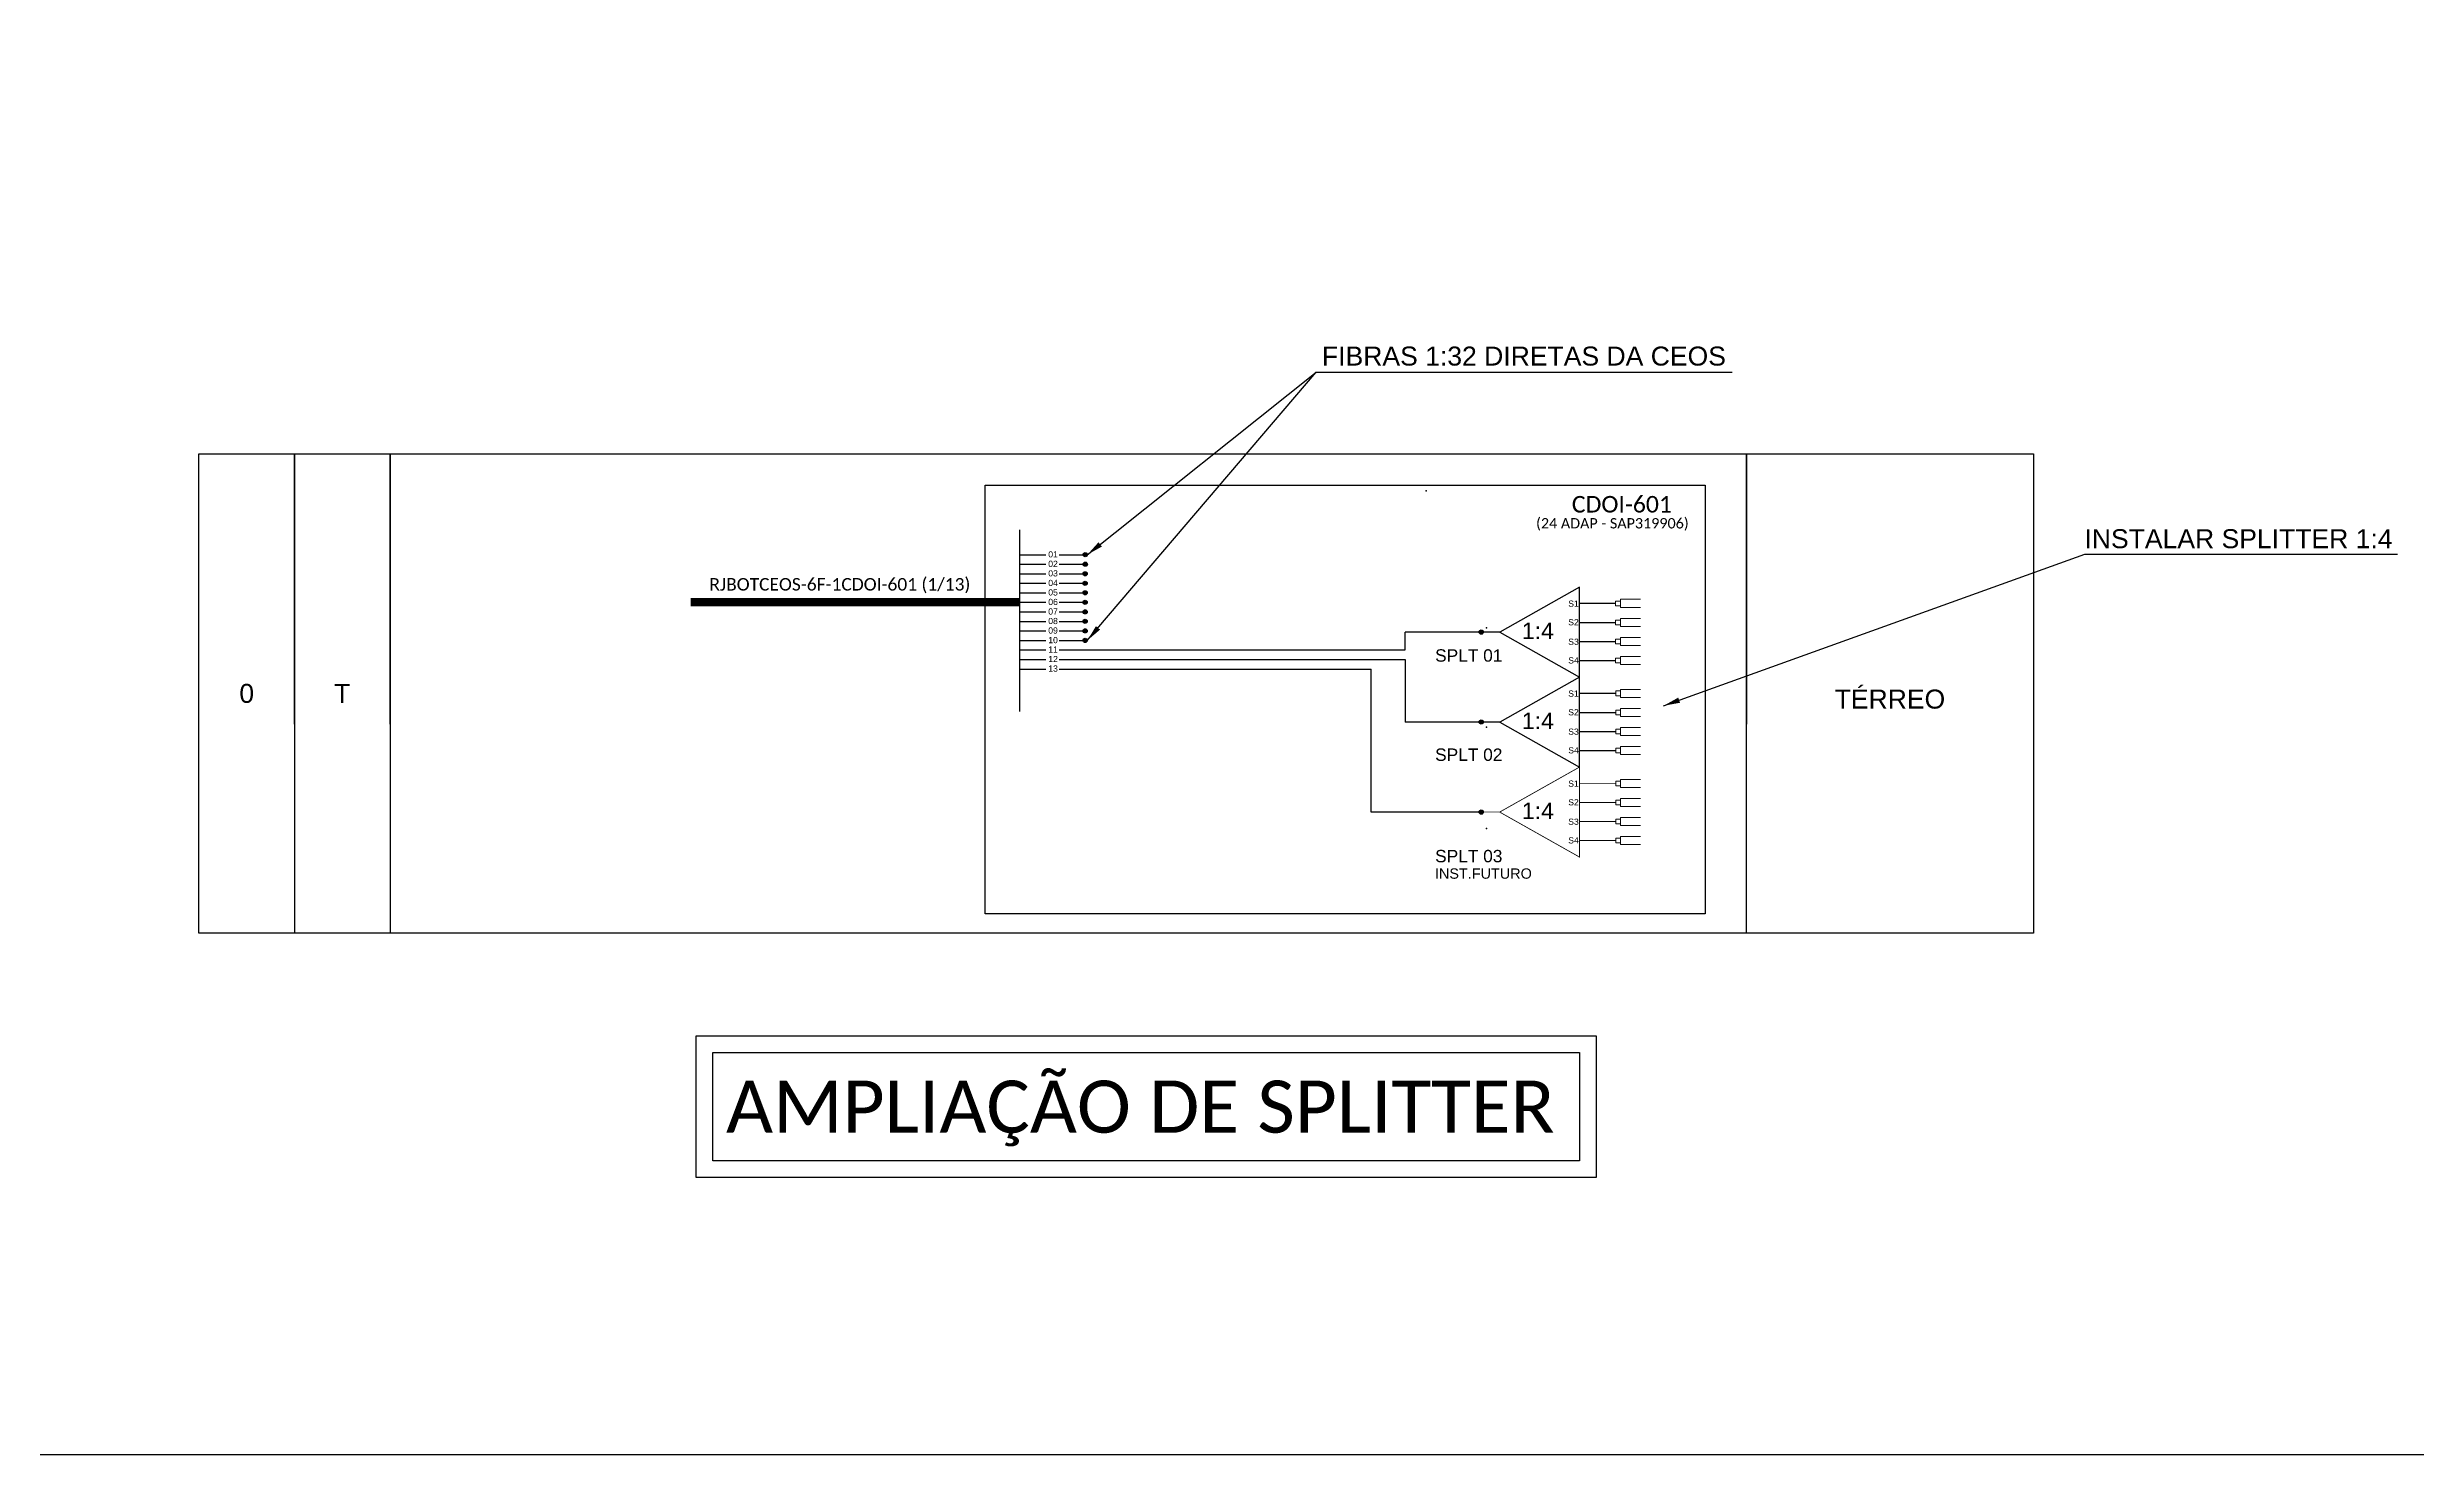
# Model space of a CAD drawing. Header units: millimetres. Extents: x 1012 to 1851, y 91 to 685.
# Drawn here: x 1338.7 to 1625.6, y 90.8 to 261.2 of the extents above; entities that cross this region are included whole.
import ezdxf
from ezdxf.enums import TextEntityAlignment as Align

# ---------------------------------------------------------------- set-up
doc = ezdxf.new("R2010")
doc.units = ezdxf.units.MM
doc.header["$LTSCALE"] = 0.1
doc.header["$MEASUREMENT"] = 0
doc.linetypes.add('DASHED', pattern=[0.75, 0.5, -0.25])
doc.layers.add('CD a instalar', color=1, linetype='Continuous')
doc.styles.add('ARIAL', font='arial.ttf')
doc.styles.get("Standard").update_dxf_attribs({"font": 'arial.ttf'})
doc.styles.add('WMF-Calibri0', font='calibri.ttf')
doc.dimstyles.get("Standard").update_dxf_attribs({"dimtxt": 0.18, "dimasz": 0.18, "dimexe": 0.18, "dimexo": 0.0625, "dimgap": 0.09, "dimtad": 0, "dimtih": 1, "dimtoh": 1, "dimdec": 4, "dimzin": 0, "dimdsep": 46, "dimtxsty": 'Standard', "dimcen": 0.09, "dimadec": 0, "dimazin": 0, "dimtfac": 1, "dimtdec": 4, "dimtofl": 0, "dimtmove": 0, "dimatfit": 3, "dimfxl": 0, "dimtolj": 1, "dimtzin": 0, "dimarcsym": 0})

# ---------------------------------------------------------------- blocks, each defined once
blk = doc.blocks.new('A$C415C251F')
at = {"color": 3}
blk.add_point((0, 0), dxfattribs=at)
blk = doc.blocks.new('LEG_CDOIA8_C-SPLT_ESQ')
at = {"color": 3, "extrusion": (0, 0, -1), "xscale": -1, "zscale": -1}
blk.add_blockref('A$C415C251F', (0, 0), dxfattribs=at)
at = {"color": 1, "style": 'WMF-Calibri0', "flags": 4}
blk.add_attdef('CDO', (21.44, -2.61), '', height=2, dxfattribs=at)
blk.add_attdef('MODELO', text='', height=1.5, dxfattribs=at).set_placement((22.54, -4.54), align=Align.CENTER)
at = {"style": 'ARIAL', "flags": 4}
blk.add_attdef('SPLITAGEM', text='', height=1.5, dxfattribs=at).set_placement((18.61, -12.59), align=Align.CENTER)
blk = doc.blocks.new('SPLT_1-4_SC-APC PLANEJADO')
at = {"color": 30, "linetype": 'DASHED', "ltscale": 2.5, "const_width": 0.1}
for points in [[(4918.24, -603.76), (4908.57, -609.21), (4918.24, -614.66), (4918.24, -603.76)], [(4922.62, -605.74), (4918.24, -605.74)], [(4918.24, -608.05), (4922.62, -608.05)], [(4908.57, -609.21), (4906.35, -609.21)], [(4918.24, -610.35), (4922.62, -610.35)], [(4918.24, -612.66), (4922.62, -612.66)]]:
    blk.add_lwpolyline(points, dxfattribs=at)
at = {"color": 3, "lineweight": 0}
for points in [[(4923.2, -605.25), (4923.2, -606.23)], [(4923.2, -605.25), (4925.61, -605.25)], [(4923.2, -606.23), (4925.61, -606.23)], [(4923.2, -607.55), (4923.2, -608.54)], [(4923.2, -607.55), (4925.61, -607.55)], [(4923.2, -608.54), (4925.61, -608.54)], [(4923.2, -609.86), (4923.2, -610.85)], [(4923.2, -609.86), (4925.61, -609.86)], [(4923.2, -610.85), (4925.61, -610.85)], [(4923.2, -612.17), (4923.2, -613.15)], [(4923.2, -612.17), (4925.61, -612.17)], [(4923.2, -613.15), (4925.61, -613.15)]]:
    blk.add_lwpolyline(points, dxfattribs=at)
for points in [[(4922.62, -605.46), (4923.2, -605.46), (4923.2, -606.03), (4922.62, -606.03)], [(4922.62, -607.76), (4923.2, -607.76), (4923.2, -608.33), (4922.62, -608.33)], [(4922.62, -610.07), (4923.2, -610.07), (4923.2, -610.64), (4922.62, -610.64)], [(4922.62, -612.37), (4923.2, -612.37), (4923.2, -612.95), (4922.62, -612.95)]]:
    blk.add_lwpolyline(points, close=True, dxfattribs=at)
at = {"color": 30, "style": 'ARIAL'}
for s, height, p in [('S1', 0.75, (4916.87, -606.14)), ('1:4', 2, (4911.26, -610.06)), ('S2', 0.75, (4916.87, -608.4)), ('S3', 0.75, (4916.87, -610.75)), ('S4', 0.75, (4916.87, -613.01))]:
    blk.add_text(s, height=height, dxfattribs=at).set_placement(p)
blk = doc.blocks.new('SPLITTER FUTURO')
blk.add_point((0, 0))
at = {"style": 'ARIAL', "text_generation_flag": 6, "flags": 4}
for tag, p, height in [('SPLT', (-6.22, -4.1), 1.5), ('INSTAL.', (-6.25, -6.09), 1.25)]:
    blk.add_attdef(tag, p, '', height=height, rotation=180, dxfattribs=at)
blk = doc.blocks.new('SPLT_1-4_SC-APC')
at = {"color": 1, "linetype": 'Continuous', "ltscale": 2.5}
for points in [[(-7.37, -1.53), (-17.04, -6.98), (-7.37, -12.43), (-7.37, -1.53)], [(-17.04, -6.98), (-19.26, -6.98)]]:
    blk.add_lwpolyline(points, dxfattribs=at)
at = {"color": 3, "linetype": 'Continuous', "ltscale": 2.5}
for points in [[(-2.99, -3.51), (-7.37, -3.51)], [(-7.37, -5.82), (-2.99, -5.82)], [(-7.37, -8.12), (-2.99, -8.12)], [(-7.37, -10.43), (-2.99, -10.43)]]:
    blk.add_lwpolyline(points, dxfattribs=at)
at = {"color": 3, "lineweight": 0}
for points in [[(-2.99, -3.22), (-2.41, -3.22), (-2.41, -3.8), (-2.99, -3.8)], [(-2.99, -5.53), (-2.41, -5.53), (-2.41, -6.1), (-2.99, -6.1)], [(-2.99, -7.84), (-2.41, -7.84), (-2.41, -8.41), (-2.99, -8.41)], [(-2.99, -10.14), (-2.41, -10.14), (-2.41, -10.72), (-2.99, -10.72)]]:
    blk.add_lwpolyline(points, close=True, dxfattribs=at)
for points in [[(-2.41, -3.02), (-2.41, -4)], [(-2.41, -3.02), (0, -3.02)], [(-2.41, -4), (0, -4)], [(-2.41, -5.32), (-2.41, -6.31)], [(-2.41, -5.32), (0, -5.32)], [(-2.41, -6.31), (0, -6.31)], [(-2.41, -7.63), (-2.41, -8.62)], [(-2.41, -7.63), (0, -7.63)], [(-2.41, -8.62), (0, -8.62)], [(-2.41, -9.94), (-2.41, -10.92)], [(-2.41, -9.94), (0, -9.94)], [(-2.41, -10.92), (0, -10.92)]]:
    blk.add_lwpolyline(points, dxfattribs=at)
at = {"color": 1, "style": 'ARIAL'}
for s, height, p in [('S1', 0.75, (-8.74, -3.91)), ('S2', 0.75, (-8.74, -6.17)), ('1:4', 2, (-14.35, -7.83)), ('S3', 0.75, (-8.74, -8.52)), ('S4', 0.75, (-8.74, -10.78))]:
    blk.add_text(s, height=height, dxfattribs=at).set_placement(p)

msp = doc.modelspace()

# ---------------------------------------------------------------- hatches: boundary and pattern name
h = msp.add_hatch(color=256)
h.dxf.hatch_style = 1
edge = h.paths.add_edge_path()
edge.add_arc((1464.39, 199.74), 0.256, 0, 360)
h = msp.add_hatch(color=256)
h.dxf.hatch_style = 1
edge = h.paths.add_edge_path()
edge.add_arc((1464.39, 198.59), 0.256, 0, 360)
h = msp.add_hatch(color=256)
h.dxf.hatch_style = 1
edge = h.paths.add_edge_path()
edge.add_arc((1464.38, 197.43), 0.256, 0, 360)
h = msp.add_hatch(color=256)
h.dxf.hatch_style = 1
edge = h.paths.add_edge_path()
edge.add_arc((1464.38, 196.28), 0.256, 0, 360)
h = msp.add_hatch(color=256)
h.dxf.hatch_style = 1
edge = h.paths.add_edge_path()
edge.add_arc((1464.38, 195.13), 0.256, 0, 360)
h = msp.add_hatch(color=256)
h.dxf.hatch_style = 1
edge = h.paths.add_edge_path()
edge.add_arc((1464.38, 193.98), 0.256, 0, 360)
h = msp.add_hatch(color=256)
h.dxf.hatch_style = 1
edge = h.paths.add_edge_path()
edge.add_arc((1464.38, 192.82), 0.256, 0, 360)
h = msp.add_hatch(color=256)
h.dxf.hatch_style = 1
edge = h.paths.add_edge_path()
edge.add_arc((1464.38, 191.67), 0.256, 0, 360)
h = msp.add_hatch(color=256)
h.dxf.hatch_style = 1
edge = h.paths.add_edge_path()
edge.add_arc((1464.38, 190.52), 0.256, 0, 360)
h = msp.add_hatch(color=256)
h.dxf.hatch_style = 1
edge = h.paths.add_edge_path()
edge.add_arc((1464.38, 189.36), 0.256, 0, 360)
h = msp.add_hatch(color=0)
h.dxf.hatch_style = 1
edge = h.paths.add_edge_path()
edge.add_arc((1512.35, 190.37), 0.256, 0, 360)
h = msp.add_hatch(color=3)
h.dxf.hatch_style = 1
edge = h.paths.add_edge_path()
edge.add_arc((1512.35, 179.48), 0.256, 0, 360)
h = msp.add_hatch(color=256)
h.dxf.hatch_style = 1
edge = h.paths.add_edge_path()
edge.add_arc((1512.35, 168.58), 0.256, 0, 360)

# ---------------------------------------------------------------- linework, layer by layer
for p, q in [((1357.06, 153.92), (1357.06, 211.97)), ((1357.06, 211.97), (1368.63, 211.97)), ((1368.63, 211.97), (1368.63, 153.92)), ((1368.63, 179.23), (1368.63, 211.97)), ((1368.63, 211.97), (1380.2, 211.97)), ((1380.2, 211.97), (1380.2, 153.92)), ((1380.2, 179.23), (1380.2, 211.97)), ((1380.2, 211.97), (1544.49, 211.97)), ((1544.49, 153.92), (1544.49, 211.97)), ((1544.49, 211.97), (1556.07, 211.97)), ((1544.49, 211.97), (1544.49, 179.23)), ((1556.07, 211.97), (1579.21, 211.97)), ((1579.21, 211.97), (1579.21, 153.92)), ((1368.63, 153.92), (1357.06, 153.92)), ((1380.2, 153.92), (1368.63, 153.92)), ((1544.49, 153.92), (1380.2, 153.92)), ((1556.07, 153.92), (1544.49, 153.92)), ((1579.21, 153.92), (1556.07, 153.92))]:
    msp.add_line(p, q)
at = {"color": 5}
for p, q in [((1452.28, 156.27), (1452.28, 208.18)), ((1452.28, 208.18), (1539.45, 208.18)), ((1539.45, 208.18), (1539.45, 156.27)), ((1539.45, 156.27), (1452.28, 156.27))]:
    msp.add_line(p, q, dxfattribs=at)
at = {"linetype": 'Continuous'}
msp.add_lwpolyline([(1850.65, 684.79), (1012.09, 684.79), (1012.09, 90.79), (1850.65, 90.79), (1850.65, 684.79)], dxfattribs=at)
at = {"color": 5}
for points in [[(1456.42, 202.74), (1456.42, 180.74)], [(1456.44, 196.28), (1459.6, 196.28)], [(1461.23, 196.28), (1464.38, 196.28)], [(1456.44, 189.36), (1459.6, 189.36)], [(1461.23, 189.36), (1464.38, 189.36)]]:
    msp.add_lwpolyline(points, dxfattribs=at)
at = {"color": 3}
for points in [[(1456.44, 199.74), (1459.6, 199.74)], [(1461.23, 199.74), (1464.39, 199.74)], [(1456.44, 192.82), (1459.6, 192.82)], [(1461.23, 192.82), (1464.38, 192.82)], [(1461.23, 192.82), (1464.38, 192.82)], [(1456.44, 185.9), (1459.6, 185.9)], [(1461.23, 185.9), (1464.38, 185.9)], [(1461.23, 185.9), (1464.38, 185.9)], [(1464.38, 185.9), (1499, 185.9)], [(1499, 168.58), (1499, 185.9)], [(1512.35, 168.58), (1499, 168.58)]]:
    msp.add_lwpolyline(points, dxfattribs=at)
at = {"color": 2}
for points in [[(1456.44, 198.59), (1459.6, 198.59)], [(1461.23, 198.59), (1464.39, 198.59)], [(1456.44, 191.67), (1459.6, 191.67)], [(1461.23, 191.67), (1464.38, 191.67)]]:
    msp.add_lwpolyline(points, dxfattribs=at)
at = {"color": 0}
for points in [[(1456.44, 197.43), (1459.6, 197.43)], [(1461.23, 197.43), (1464.38, 197.43)], [(1456.44, 190.52), (1459.6, 190.52)], [(1461.23, 190.52), (1464.38, 190.52)]]:
    msp.add_lwpolyline(points, dxfattribs=at)
at = {"color": 1}
for points in [[(1456.44, 195.13), (1459.6, 195.13)], [(1461.23, 195.13), (1464.38, 195.13)], [(1456.44, 188.21), (1459.6, 188.21)], [(1461.23, 188.21), (1464.38, 188.21)], [(1464.38, 188.21), (1503.12, 188.21)]]:
    msp.add_lwpolyline(points, dxfattribs=at)
at = {"color": 0, "linetype": 'Continuous', "ltscale": 2.5}
for points in [[(1524.25, 195.82), (1514.58, 190.37), (1524.25, 184.93), (1524.25, 195.82)], [(1528.62, 193.85), (1524.25, 193.85)], [(1514.58, 190.37), (1512.35, 190.37)], [(1524.25, 191.54), (1528.62, 191.54)], [(1524.25, 189.23), (1528.62, 189.23)], [(1524.25, 186.93), (1528.62, 186.93)]]:
    msp.add_lwpolyline(points, dxfattribs=at)
at = {"color": 5, "const_width": 1}
msp.add_lwpolyline([(1416.59, 193.98), (1456.44, 193.98)], dxfattribs=at)
at = {"color": 202}
for points in [[(1456.44, 193.98), (1459.6, 193.98)], [(1461.23, 193.98), (1464.38, 193.98)], [(1456.44, 187.06), (1459.6, 187.06)], [(1461.23, 187.06), (1464.38, 187.06)], [(1464.38, 187.06), (1503.12, 187.06)], [(1503.12, 187.06), (1503.12, 179.48)], [(1512.35, 179.48), (1503.12, 179.48)]]:
    msp.add_lwpolyline(points, dxfattribs=at)
at = {"color": 0, "lineweight": 0}
for points in [[(1528.62, 194.13), (1529.2, 194.13), (1529.2, 193.56), (1528.62, 193.56)], [(1528.62, 191.83), (1529.2, 191.83), (1529.2, 191.25), (1528.62, 191.25)], [(1528.62, 189.52), (1529.2, 189.52), (1529.2, 188.95), (1528.62, 188.95)], [(1528.62, 187.21), (1529.2, 187.21), (1529.2, 186.64), (1528.62, 186.64)]]:
    msp.add_lwpolyline(points, close=True, dxfattribs=at)
for points in [[(1529.2, 194.34), (1529.2, 193.35)], [(1529.2, 194.34), (1531.62, 194.34)], [(1529.2, 193.35), (1531.62, 193.35)], [(1529.2, 192.03), (1529.2, 191.05)], [(1529.2, 192.03), (1531.62, 192.03)], [(1529.2, 191.05), (1531.62, 191.05)], [(1529.2, 189.73), (1529.2, 188.74)], [(1529.2, 189.73), (1531.62, 189.73)], [(1529.2, 188.74), (1531.62, 188.74)], [(1529.2, 187.42), (1529.2, 186.43)], [(1529.2, 187.42), (1531.62, 187.42)], [(1529.2, 186.43), (1531.62, 186.43)]]:
    msp.add_lwpolyline(points, dxfattribs=at)
at = {"color": 1}
for points in [[(1417.29, 141.48), (1526.25, 141.48), (1526.25, 124.34), (1417.29, 124.34)], [(1419.29, 139.48), (1524.25, 139.48), (1524.25, 126.34), (1419.29, 126.34)]]:
    msp.add_lwpolyline(points, close=True, dxfattribs=at)
for centre in [(1464.39, 199.74), (1464.39, 198.59), (1464.38, 197.43), (1464.38, 196.28), (1464.38, 195.13), (1464.38, 193.98), (1464.38, 192.82), (1464.38, 191.67), (1464.38, 190.52), (1464.38, 189.36), (1512.35, 168.58)]:
    msp.add_circle(centre, 0.256)
at = {"color": 0}
msp.add_circle((1512.35, 190.37), 0.256, dxfattribs=at)
at = {"color": 3}
msp.add_circle((1512.35, 179.48), 0.256, dxfattribs=at)
at = {"color": 0}
msp.add_point((1512.99, 190.89), dxfattribs=at)
at = {"layer": 'CD a instalar', "linetype": 'Continuous'}
for p in [(1503.12, 188.21), (1512.35, 190.37)]:
    msp.add_line(p, (1503.12, 190.37), dxfattribs=at)

# ---------------------------------------------------------------- block references
at = {"color": 5}
ref = msp.add_blockref('LEG_CDOIA8_C-SPLT_ESQ', (1505.69, 207.46), dxfattribs=at)
ref.add_attrib('CDO', 'CDOI-601', (1523.32, 204.85), dxfattribs={"color": 0, "height": 2, "style": 'WMF-Calibri0'})
ref.add_attrib('MODELO', '(24 ADAP - SAP319906)', dxfattribs={"color": 0, "height": 1.25, "style": 'WMF-Calibri0'}).set_placement((1528.23, 202.92), align=Align.CENTER)
at = {"color": 3}
msp.add_blockref('SPLT_1-4_SC-APC', (1531.62, 186.46), dxfattribs=at)
ref = msp.add_blockref('SPLITTER FUTURO', (1512.99, 178.88))
ref.add_attrib('SPLT', 'SPLT 02', (1506.76, 174.78), dxfattribs={"height": 1.5, "rotation": 180, "style": 'ARIAL', "text_generation_flag": 6})
msp.add_blockref('SPLT_1-4_SC-APC PLANEJADO', (-3393.99, 777.79))
ref = msp.add_blockref('SPLITTER FUTURO', (1512.99, 166.6))
ref.add_attrib('SPLT', 'SPLT 03', (1506.76, 162.5), dxfattribs={"height": 1.5, "rotation": 180, "style": 'ARIAL', "text_generation_flag": 6})
ref.add_attrib('INSTAL.', 'INST.FUTURO', (1506.74, 160.51), dxfattribs={"height": 1.25, "rotation": 180, "style": 'ARIAL', "text_generation_flag": 6})

# ---------------------------------------------------------------- texts
at = {"style": 'ARIAL'}
msp.add_text('FIBRAS 1:32 DIRETAS DA CEOS', height=2.3, dxfattribs=at).set_placement((1493.06, 222.64))
at = {"color": 1}
for s, height, style, p in [('INSTALAR SPLITTER 1:4', 2.3, 'ARIAL', (1585.4, 200.53)), ('AMPLIAÇÃO DE SPLITTER', 6.3228, 'WMF-Calibri0', (1420.88, 129.75))]:
    msp.add_text(s, height=height, dxfattribs=dict(at, style=style)).set_placement(p)
at = {"color": 0, "style": 'ARIAL'}
for s, height, p in [('01', 0.75, (1459.91, 199.41)), ('02', 0.75, (1459.91, 198.26)), ('03', 0.75, (1459.91, 197.11)), ('04', 0.75, (1459.91, 195.95)), ('05', 0.75, (1459.91, 194.8)), ('06', 0.75, (1459.91, 193.65)), ('07', 0.75, (1459.91, 192.49)), ('S1', 0.75, (1522.88, 193.44)), ('08', 0.75, (1459.91, 191.34)), ('09', 0.75, (1459.91, 190.19)), ('10', 0.75, (1459.91, 189.03)), ('1:4', 2, (1517.26, 189.52)), ('S2', 0.75, (1522.88, 191.19)), ('S3', 0.75, (1522.88, 188.83)), ('11', 0.75, (1459.91, 187.88)), ('12', 0.75, (1459.91, 186.73)), ('S4', 0.75, (1522.88, 186.57)), ('13', 0.75, (1459.91, 185.58))]:
    msp.add_text(s, height=height, dxfattribs=at).set_placement(p)
at = {"color": 5, "style": 'WMF-Calibri0'}
msp.add_text('RJBOTCEOS-6F-1CDOI-601 (1/13)', height=1.512, dxfattribs=at).set_placement((1418.87, 195.4))
at = {"linetype": 'Continuous', "style": 'ARIAL', "text_generation_flag": 6}
msp.add_text('SPLT 01', height=1.5, rotation=180, dxfattribs=at).set_placement((1506.76, 186.79))
at = {"style": 'ARIAL', "flags": 12}
for tag, p in [('0', (1362.84, 182.95)), ('T', (1374.41, 182.95)), ('TÉRREO', (1561.84, 182.26))]:
    msp.add_attdef(tag, text='XX', height=2.3, dxfattribs=at).set_placement(p, align=Align.MIDDLE_CENTER)

# ---------------------------------------------------------------- leaders
for points, override in [([(1464.64, 199.74), (1492.35, 221.84), (1542.72, 221.84)], {"dimasz": 2, "dimgap": 0.09, "dimtad": 0}), ([(1464.64, 189.36), (1492.35, 221.84)], {"dimasz": 2})]:
    msp.add_leader(points, dimstyle='Standard', override=override)
at = {"color": 1}
msp.add_leader([(1534.43, 181.45), (1585.43, 199.8), (1623.33, 199.8)], dimstyle='Standard', override={"dimasz": 2, "dimgap": 0.09, "dimtad": 0}, dxfattribs=at)

doc.saveas('drawing.dxf')
